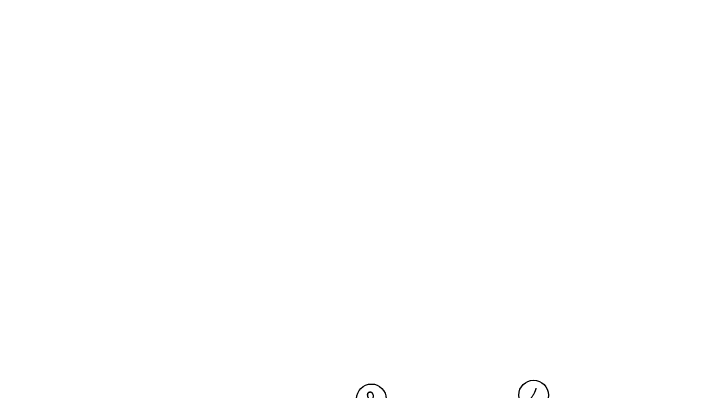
# Model space of a CAD drawing. Extents: x -668578 to 2331563, y -1202445 to 1620273.
# Drawn here: x 509769 to 583010, y 148303 to 189107 of the extents above; entities that cross this region are included whole.
import ezdxf
from ezdxf.enums import TextEntityAlignment as Align

# ---------------------------------------------------------------- set-up
doc = ezdxf.new("R2010")
doc.units = 0
doc.linetypes.add('CENTER2', pattern=[28.575, 19.05, -3.175, 3.175, -3.175])
doc.layers.get('0').update_dxf_attribs({"color": 8})
doc.layers.get('Defpoints').update_dxf_attribs({"color": 8})
for name, color, linetype in [('#标注', 8, 'Continuous'), ('#轴线', 8, 'CENTER2'), ('dim', 8, 'Continuous'), ('外轮廓', 8, 'Continuous')]:
    doc.layers.add(name, color=color, linetype=linetype)
doc.styles.add('JHZX', font='jrs.shx', dxfattribs={"width": 0.6, "bigfont": 'jhz.shx'})
doc.dimstyles.new('JZBZ-400', dxfattribs={"dimscale": 400, "dimtxt": 3, "dimasz": 1.5, "dimexe": 1, "dimexo": 1, "dimgap": 0.5, "dimtad": 1, "dimdec": 0, "dimdsep": 46, "dimtxsty": 'JHZX', "dimblk1": 'ARCHTICK', "dimblk2": 'ARCHTICK', "dimsah": 1, "dimcen": 0, "dimclrd": 1, "dimclre": 1, "dimclrt": 2, "dimazin": 2, "dimtfac": 1, "dimtdec": 0, "dimtix": 1, "dimtmove": 0, "dimatfit": 3, "dimfxl": 0, "dimtolj": 1, "dimlwd": -1, "dimlwe": -1, "dimarcsym": 0})

# ---------------------------------------------------------------- blocks, each defined once
blk = doc.blocks.new('_ARCHTICK')
at = {"color": 0, "linetype": 'ByBlock', "const_width": 0.15}
blk.add_lwpolyline([(-0.5, -0.5), (0.5, 0.5)], dxfattribs=at)
blk = doc.blocks.new('*D2918')
at = {"layer": '#标注', "ltscale": 300, "transparency": 16777216}
for p, q in [((52517, 44290), (60086, 50671)), ((174425, -21557), (175612, -11729))]:
    blk.add_line(p, q, dxfattribs=at)
blk.add_arc((197092, 166179), 179600, 220.13382, 263.11563, dxfattribs=at)
at = {"layer": 'Defpoints', "color": 0, "ltscale": 300, "transparency": 16777216}
for p in [(197092, 166179), (52212, 44032), (92699, 20035), (174378, -21955)]:
    blk.add_point(p, dxfattribs=at)
at = {"layer": '#标注', "ltscale": 300, "transparency": 16777216, "xscale": 600, "yscale": 600, "zscale": 600}
for p, rotation in [((59781, 50414), 130.1338192809486), ((175564, -12126), 353.1156299250185)]:
    blk.add_blockref('_ARCHTICK', p, dxfattribs=dict(at, rotation=rotation))
at = {"layer": '#标注', "ltscale": 300, "transparency": 16777216, "insert": (112118, 8861), "char_height": 1200, "attachment_point": 5, "rotation": 331.62472, "style": 'JHZX'}
blk.add_mtext('\\A1;42.98°', dxfattribs=at)
blk = doc.blocks.new('*U2924')
at = {"linetype": 'ByBlock'}
blk.add_line((0, -20), (0, 0), dxfattribs=at)
blk.add_circle((0, -24), 4, dxfattribs=at)
at = {"color": 253, "linetype": 'ByBlock', "style": 'JHZX', "width": 0.75}
blk.add_attdef('AXES', text='', height=4, dxfattribs=at).set_placement((0, -24), align=Align.MIDDLE_CENTER)
blk = doc.blocks.new('A$C9fbb2d7a')
at = {"layer": '外轮廓'}
for radius, start, end in [(195700, 211.06464, 249.3814), (195500, 211.09996, 249.38124)]:
    blk.add_arc((42590, 175095), radius, start, end, dxfattribs=at)
blk = doc.blocks.new('DSGDFG')
at = {"layer": '#轴线', "ltscale": 200}
for radius in [206950, 212800, 220600]:
    blk.add_arc((197092.2, 166179.2), radius, 218.438892, 265.140584, dxfattribs=at)
at = {"layer": '#标注', "linetype": 'ByBlock'}
for p, xscale, yscale, rotation, values in [((160240.1, 14672.4), 399.9999999999999, 399.9999999999999, 166.3288078296103, {'AXES': '7'}), ((147677.4, 14380.9), 400, 400, 196.3288078296102, {'AXES': '8'})]:
    blk.add_blockref('*U2924', p, dxfattribs=dict(at, xscale=xscale, yscale=yscale, rotation=rotation)).add_auto_attribs(values)
at = {"layer": '#标注', "ltscale": 300}
dim = blk.add_angular_dim_3p(base=(92698.6, 20034.9), center=(197092.1, 166179.2), p1=(52211.6, 44032.2), p2=(174377.5, -21954.5), dimstyle='JZBZ-400', override={"dimclrd": 256, "dimclre": 256, "dimclrt": 256}, dxfattribs=at)
dim.commit()
dim.dimension.update_dxf_attribs({"geometry": '*D2918', "text_midpoint": (112118.4, 8861.3)})

msp = doc.modelspace()

# ---------------------------------------------------------------- block references
at = {"layer": '#标注'}
msp.add_blockref('DSGDFG', (403448.9, 123910), dxfattribs=at)
at = {"layer": 'dim', "ltscale": 300}
msp.add_blockref('A$C9fbb2d7a', (557951.5, 114994.4), dxfattribs=at)

doc.saveas('drawing.dxf')
